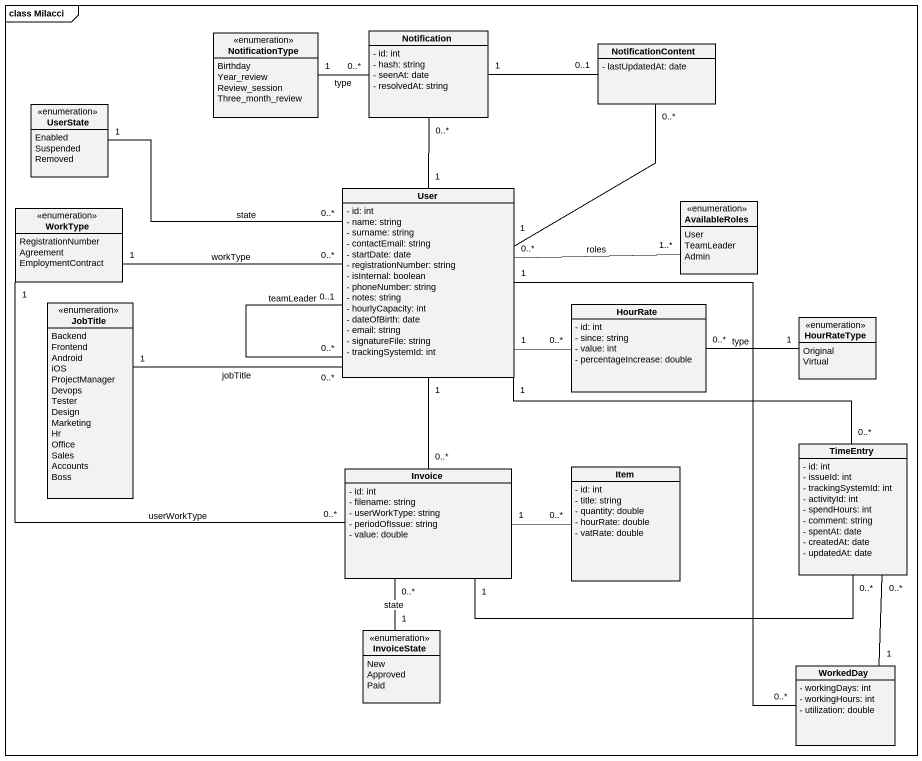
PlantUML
@startuml
mainframe class Milacci
hide circle
hide empty members
skinparam classAttributeIconSize 0
enum NotificationType {
  Birthday
  Year_review
  Review_session
  Three_month_review
}
class Notification {
  - id: int
  - hash: string
  - seenAt: date
  - resolvedAt: string
}
class NotificationContent {
  - lastUpdatedAt: date
}
enum UserState {
  Enabled
  Suspended
  Removed
}
enum WorkType {
  RegistrationNumber
  Agreement
  EmploymentContract
}
class User {
  - id: int
  - name: string
  - surname: string
  - contactEmail: string
  - startDate: date
  - registrationNumber: string
  - isInternal: boolean
  - phoneNumber: string
  - notes: string
  - hourlyCapacity: int
  - dateOfBirth: date
  - email: string
  - signatureFile: string
  - trackingSystemId: int
}
enum AvailableRoles {
  User
  TeamLeader
  Admin
}
enum JobTitle {
  Backend
  Frontend
  Android
  iOS
  ProjectManager
  Devops
  Tester
  Design
  Marketing
  Hr
  Office
  Sales
  Accounts
  Boss
}
class HourRate {
  - id: int
  - since: string
  - value: int
  - percentageIncrease: double
}
enum HourRateType {
  Original
  Virtual
}
class TimeEntry {
  - id: int
  - issueId: int
  - trackingSystemId: int
  - activityId: int
  - spendHours: int
  - comment: string
  - spentAt: date
  - createdAt: date
  - updatedAt: date
}
class Invoice {
  - id: int
  - filename: string
  - userWorkType: string
  - periodOfIssue: string
  - value: double
}
class Item {
  - id: int
  - title: string
  - quantity: double
  - hourRate: double
  - vatRate: double
}
enum InvoiceState {
  New
  Approved
  Paid
}
class WorkedDay {
  - workingDays: int
  - workingHours: int
  - utilization: double
}
NotificationType "1" -right- "0..*" Notification : type
Notification "1" -right- "0..1" NotificationContent
Notification "0..*" -- "1" User
NotificationContent "0..*" -- "1" User
User "0..*" -left- "1" UserState : state
User "0..*" -left- "1" WorkType : workType
User "0..1" -- "0..*" User : teamLeader
User "0..*" -right- "1..*" AvailableRoles : roles
User "0..*" -left- "1" JobTitle : jobTitle
User "1" -right- "0..*" HourRate
User "1" -right- "0..*" TimeEntry
User "1" -- "0..*" Invoice
User "1" -- "0..*" WorkedDay
HourRate "0..*" -right- "1" HourRateType : type
Invoice "0..*" -up- "1" WorkType : userWorkType
Invoice "1" -right- "0..*" TimeEntry
Invoice "1" -right- "0..*" Item
Invoice "0..*" -- "1" InvoiceState : state
WorkedDay "1" -up- "0..*" TimeEntry
@enduml
